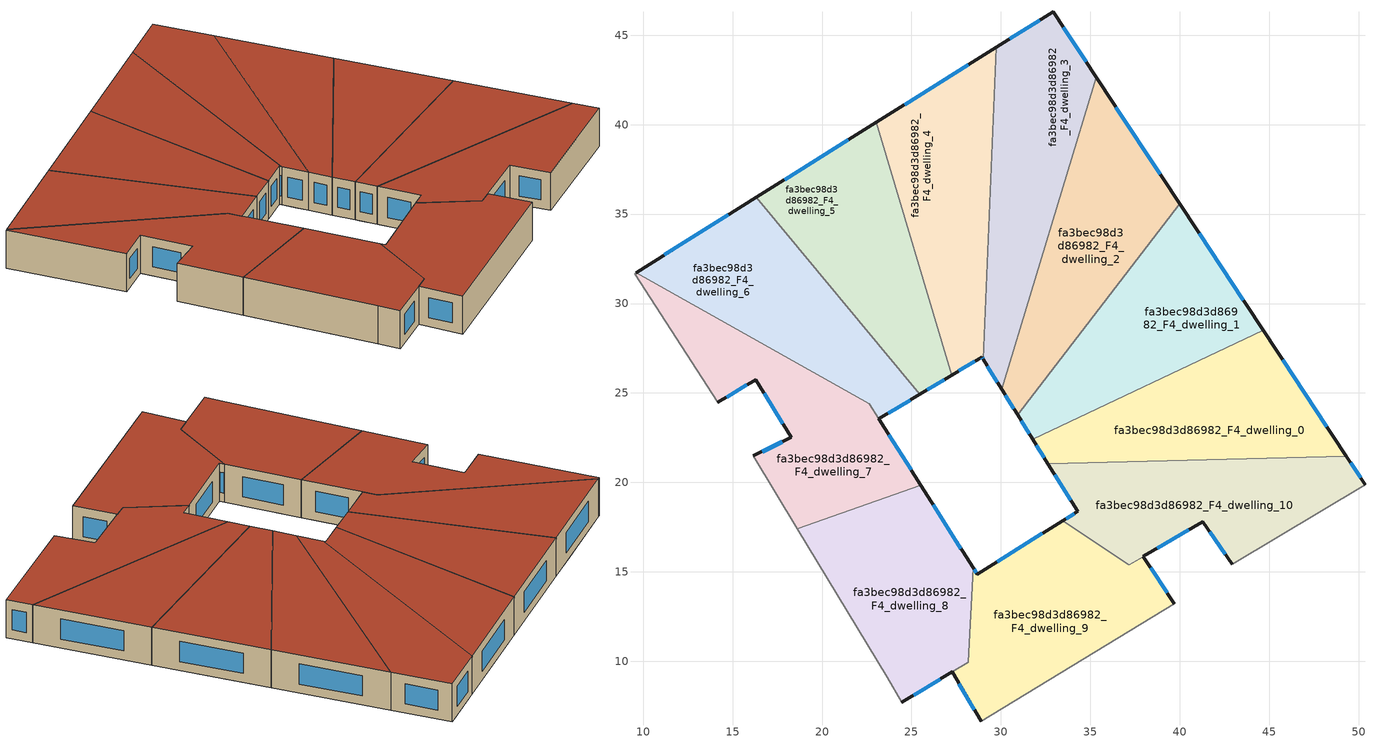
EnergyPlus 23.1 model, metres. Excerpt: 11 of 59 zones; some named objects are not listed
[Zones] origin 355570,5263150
fa3bec98d3d86982_F4_dwelling_0
 floor to fa3bec98d3d86982_F3_dwelling_10 (EU_floor_Construction): 45.52,27.2 49.31,21.46 32.63,21.05 31.95,22.15 z12
 floor to fa3bec98d3d86982_F3_dwelling_11 (EU_floor_Construction): 44.65,28.51 45.52,27.2 31.95,22.15 31.79,22.4 z12
 wall outside (EU_wall_Construction): 31.79,22.4 32.63,21.05 / 49.31,21.46 44.65,28.51 z12:15
 wall to fa3bec98d3d86982_F4_dwelling_1 (EU_wall_Construction): 44.65,28.51 31.79,22.4 z12:15
 wall to fa3bec98d3d86982_F4_dwelling_10 (EU_wall_Construction): 32.63,21.05 49.31,21.46 z12:15
 window (EU_Window_Construction): 31.98,22.08 32.43,21.37 / 48.21,23.12 45.74,26.86 z12.7:14.3
 roof outside (EU_roof_Construction): 49.31,21.46 44.65,28.51 31.79,22.4 32.63,21.05 z15
fa3bec98d3d86982_F4_dwelling_1
 floor to fa3bec98d3d86982_F3_dwelling_11 (EU_floor_Construction): 41.25,33.67 44.65,28.51 31.79,22.4 31.16,23.41 z12
 floor to fa3bec98d3d86982_F3_dwelling_0 (EU_floor_Construction): 39.99,35.57 41.25,33.67 31.16,23.41 30.93,23.78 z12
 wall outside (EU_wall_Construction): 30.93,23.78 31.79,22.4 / 44.65,28.51 39.99,35.57 z12:15
 wall to fa3bec98d3d86982_F4_dwelling_2 (EU_wall_Construction): 39.99,35.57 30.93,23.78 z12:15
 window (EU_Window_Construction): 31.13,23.46 31.58,22.72 / 43.56,30.17 41.09,33.92 z12.7:14.3
 roof outside (EU_roof_Construction): 44.65,28.51 39.99,35.57 30.93,23.78 31.79,22.4 z15
fa3bec98d3d86982_F4_dwelling_10
 floor to fa3bec98d3d86982_F3_dwelling_9 (EU_floor_Construction): 49.78,20.74 50.35,19.88 42.92,15.43 41.28,17.8 37.16,15.4 33.44,17.86 34.29,18.38 32.71,20.92 z12
 floor to fa3bec98d3d86982_F3_dwelling_10 (EU_floor_Construction): 49.31,21.46 49.78,20.74 32.71,20.92 32.63,21.05 z12
 wall outside (EU_wall_Construction): 32.63,21.05 34.29,18.38 33.44,17.86 / 50.35,19.88 49.31,21.46 / 37.96,15.86 41.28,17.8 42.92,15.43 z12:15
 wall adiabatic (EU_wall_Construction): 42.92,15.43 50.35,19.88 z12:15
 wall to fa3bec98d3d86982_F4_dwelling_9 (EU_wall_Construction): 33.44,17.86 37.16,15.4 37.95,15.86 z12:15
 window (EU_Window_Construction): 34.09,18.26 33.64,17.98 / 33.02,20.43 33.9,19.01 / 50.1,20.25 49.55,21.09 / 41.66,17.24 42.53,15.99 / 38.74,16.32 40.5,17.34 z12.7:14.3
 roof outside (EU_roof_Construction): 50.35,19.88 49.31,21.46 32.63,21.05 34.29,18.38 33.44,17.86 37.16,15.4 41.28,17.8 42.92,15.43 z15
fa3bec98d3d86982_F4_dwelling_2
 floor adiabatic (EU_floor_Construction): 35.33,42.64 39.99,35.57 30.93,23.78 30.04,25.21 z12
 wall outside (EU_wall_Construction): 30.04,25.21 30.93,23.78 / 39.99,35.57 35.33,42.64 z12:15
 wall to fa3bec98d3d86982_F4_dwelling_3 (EU_wall_Construction): 35.33,42.64 30.04,25.21 z12:15
 window (EU_Window_Construction): 30.25,24.87 30.72,24.12 / 38.9,37.23 36.42,40.98 z12.7:14.3
 roof outside (EU_roof_Construction): 30.93,23.78 39.99,35.57 35.33,42.64 30.04,25.21 z15
fa3bec98d3d86982_F4_dwelling_3
 floor to fa3bec98d3d86982_F3_dwelling_1 (EU_floor_Construction): 32.91,46.31 35.33,42.64 30.04,25.21 29.53,26.03 32.61,46.12 z12
 floor to fa3bec98d3d86982_F3_dwelling_2 (EU_floor_Construction): 32.61,46.12 29.53,26.03 29,26.87 29.74,44.32 z12
 wall outside (EU_wall_Construction): 29,26.87 30.04,25.21 / 35.33,42.64 32.91,46.31 29.74,44.33 z12:15
 wall to fa3bec98d3d86982_F4_dwelling_4 (EU_wall_Construction): 29.74,44.33 29,26.87 z12:15
 window (EU_Window_Construction): 29.25,26.48 29.8,25.6 / 32.17,45.84 30.49,44.79 / 34.76,43.5 33.48,45.45 z12.7:14.3
 roof outside (EU_roof_Construction): 30.04,25.21 35.33,42.64 32.91,46.31 29.74,44.33 29,26.87 z15
fa3bec98d3d86982_F4_dwelling_4
 floor to fa3bec98d3d86982_F3_dwelling_2 (EU_floor_Construction): 29.74,44.32 29,26.87 28.92,27 28.17,26.55 26.52,42.31 z12
 floor to fa3bec98d3d86982_F3_dwelling_3 (EU_floor_Construction): 26.52,42.31 28.17,26.55 27.25,26 23.04,40.13 z12
 wall outside (EU_wall_Construction): 27.25,26 28.92,27 29,26.87 / 29.74,44.33 23.04,40.13 z12:15
 wall to fa3bec98d3d86982_F4_dwelling_5 (EU_wall_Construction): 23.04,40.13 27.25,26 z12:15
 window (EU_Window_Construction): 28.94,26.97 28.99,26.9 / 27.64,26.23 28.53,26.76 / 28.17,43.34 24.62,41.12 z12.7:14.3
 roof outside (EU_roof_Construction): 29,26.87 29.74,44.33 23.04,40.13 27.25,26 28.92,27 z15
fa3bec98d3d86982_F4_dwelling_5
 floor to fa3bec98d3d86982_F3_dwelling_3 (EU_floor_Construction): 23.04,40.13 27.25,26 26.54,25.57 20.38,38.46 z12
 floor to fa3bec98d3d86982_F3_dwelling_4 (EU_floor_Construction): 20.38,38.46 26.54,25.57 25.46,24.92 16.33,35.93 z12
 wall outside (EU_wall_Construction): 25.46,24.92 27.25,26 / 23.04,40.13 16.33,35.93 z12:15
 wall to fa3bec98d3d86982_F4_dwelling_6 (EU_wall_Construction): 16.33,35.93 25.46,24.92 z12:15
 window (EU_Window_Construction): 25.88,25.18 26.83,25.75 / 21.47,39.15 17.91,36.92 z12.7:14.3
 roof outside (EU_roof_Construction): 27.25,26 23.04,40.13 16.33,35.93 25.46,24.92 z15
fa3bec98d3d86982_F4_dwelling_6
 floor to fa3bec98d3d86982_F3_dwelling_4 (EU_floor_Construction): 16.33,35.93 25.46,24.92 24.89,24.58 14.22,34.62 z12
 floor to fa3bec98d3d86982_F3_dwelling_5 (EU_floor_Construction): 24.89,24.58 23.17,23.55 22.63,24.4 9.61,31.73 14.22,34.62 z12
 wall outside (EU_wall_Construction): 16.33,35.93 9.61,31.73 / 23.17,23.55 25.46,24.92 z12:15
 wall to fa3bec98d3d86982_F4_dwelling_7 (EU_wall_Construction): 9.61,31.73 22.63,24.4 23.17,23.55 z12:15
 window (EU_Window_Construction): 14.76,34.95 11.19,32.72 / 23.71,23.87 24.93,24.6 z12.7:14.3
 roof outside (EU_roof_Construction): 25.46,24.92 16.33,35.93 9.61,31.73 22.63,24.4 23.17,23.55 z15
fa3bec98d3d86982_F4_dwelling_7
 floor to fa3bec98d3d86982_F3_dwelling_5 (EU_floor_Construction): 22.63,24.4 23.21,23.49 17.32,26.18 17.17,26.09 16.84,26.24 16.35,25.95 16.51,25.69 16.38,25.62 16.3,25.74 14.18,24.47 9.52,31.67 9.61,31.73 z12
 floor to fa3bec98d3d86982_F3_dwelling_6 (EU_floor_Construction): 23.21,23.49 25.53,19.83 18.61,17.42 16.16,21.48 18.27,22.53 16.38,25.62 16.51,25.69 16.35,25.95 16.84,26.24 17.17,26.09 17.32,26.18 z12
 wall outside (EU_wall_Construction): 14.18,24.47 16.3,25.74 18.27,22.53 16.16,21.48 / 25.53,19.83 23.17,23.55 z12:15
 wall adiabatic (EU_wall_Construction): 9.61,31.73 9.52,31.67 14.18,24.47 / 16.16,21.48 18.61,17.42 z12:15
 wall to fa3bec98d3d86982_F4_dwelling_8 (EU_wall_Construction): 18.61,17.42 25.53,19.83 z12:15
 window (EU_Window_Construction): 17.78,22.28 16.66,21.72 / 16.77,24.99 17.81,23.28 / 14.68,24.77 15.81,25.45 / 24.98,20.71 23.73,22.68 z12.7:14.3
 roof outside (EU_roof_Construction): 25.53,19.83 22.63,24.4 9.61,31.73 9.52,31.67 14.18,24.47 16.3,25.74 18.27,22.53 16.16,21.48 18.61,17.42 z15
fa3bec98d3d86982_F4_dwelling_8
 floor to fa3bec98d3d86982_F3_dwelling_6 (EU_floor_Construction): 25.53,19.83 25.91,19.24 19.76,15.52 18.61,17.42 z12
 floor to fa3bec98d3d86982_F3_dwelling_7 (EU_floor_Construction): 25.91,19.24 28.45,15.22 28.17,9.96 24.45,7.71 23.64,9.12 19.76,15.52 z12
 wall outside (EU_wall_Construction): 24.45,7.71 27.27,9.4 / 28.45,15.22 25.53,19.83 z12:15
 wall adiabatic (EU_wall_Construction): 18.61,17.42 23.64,9.12 24.45,7.71 z12:15
 wall to fa3bec98d3d86982_F4_dwelling_9 (EU_wall_Construction): 27.27,9.41 28.17,9.95 / 28.17,9.96 28.45,15.22 z12:15
 window (EU_Window_Construction): 25.11,8.1 26.6,9 / 27.77,16.3 26.21,18.75 z12.7:14.3
 roof outside (EU_roof_Construction): 28.17,9.95 28.45,15.22 25.53,19.83 18.61,17.42 23.64,9.12 24.45,7.71 z15
fa3bec98d3d86982_F4_dwelling_9
 floor to fa3bec98d3d86982_F3_dwelling_7 (EU_floor_Construction): 28.8,14.96 28.88,6.68 27.27,9.41 28.17,9.95 28.45,15.22 28.67,14.87 z12
 floor to fa3bec98d3d86982_F3_dwelling_8 (EU_floor_Construction): 37.95,15.86 39.7,13.22 28.9,6.65 28.88,6.68 28.8,14.96 33.33,17.79 36.96,15.28 z12
 floor to fa3bec98d3d86982_F3_dwelling_9 (EU_floor_Construction): 37.16,15.4 36.96,15.28 33.33,17.79 33.44,17.86 z12
 wall outside (EU_wall_Construction): 33.44,17.86 28.67,14.87 28.45,15.22 / 39.7,13.22 37.95,15.86 / 27.27,9.41 28.9,6.65 z12:15
 wall adiabatic (EU_wall_Construction): 28.9,6.65 39.7,13.22 z12:15
 window (EU_Window_Construction): 28.62,14.96 28.5,15.14 / 32.32,17.16 29.79,15.57 / 39.29,13.84 38.36,15.24 / 27.65,8.76 28.51,7.3 z12.7:14.3
 roof outside (EU_roof_Construction): 39.7,13.22 37.95,15.86 37.16,15.4 33.44,17.86 28.67,14.87 28.45,15.22 28.17,9.95 27.27,9.41 28.9,6.65 z15
[Building]
EU S2 Campaign: North Axis=0; Terrain=City; Solar Distribution=FullExterior
[Site:Location]
Budapest.Ferenc.Liszt.Intl.AP: Latitude=47.437; Longitude=19.256; Time Zone=1; Elevation=185
[SizingPeriod:WeatherFileDays]
AnnualSizingPeriod: Begin Month=1; Begin Day of Month=1; End Month=12; End Day of Month=31; Day of Week for Start Day=Monday; Use Weather File Daylight Saving Period=No; Use Weather File Rain and Snow Indicators=No
[MATERIAL]
EU_InternalMass_Material: Roughness=MediumRough; Thickness=0.1; Conductivity=1; Density=1800; Specific Heat=900; Thermal Absorptance=0.9; Solar Absorptance=0.7; Visible Absorptance=0.7
[MATERIAL:NOMASS] Roughness=MediumRough; Thermal Absorptance=0.9; Solar Absorptance=0.7; Visible Absorptance=0.7
Name | Thermal Resistance
EU_wall_NoMass | 0.832559
EU_roof_NoMass | 1.39638
EU_floor_NoMass | 0.872794
[WINDOWMATERIAL:SIMPLEGLAZINGSYSTEM]
EU_Window_SimpleGlazing: UFactor=2.79869; Solar Heat Gain Coefficient=0.75; Visible Transmittance=0.75
[CONSTRUCTION]
EU_wall_Construction: EU_wall_NoMass
EU_roof_Construction: EU_roof_NoMass
EU_floor_Construction: EU_floor_NoMass
EU_Window_Construction: EU_Window_SimpleGlazing
EU_InternalMass_Construction: EU_InternalMass_Material
[ZONE] Type=1; Multiplier=1; Ceiling Height=autocalculate; Floor Area=autocalculate; Part of Total Floor Area=Yes
Name | Volume
fa3bec98d3d86982_F4_dwelling_0 | 213.047
fa3bec98d3d86982_F4_dwelling_1 | 213.006
fa3bec98d3d86982_F4_dwelling_10 | 210.151
fa3bec98d3d86982_F4_dwelling_2 | 213.015
fa3bec98d3d86982_F4_dwelling_3 | 213.026
fa3bec98d3d86982_F4_dwelling_4 | 213.052
fa3bec98d3d86982_F4_dwelling_5 | 212.995
fa3bec98d3d86982_F4_dwelling_6 | 213.846
fa3bec98d3d86982_F4_dwelling_7 | 212.225
fa3bec98d3d86982_F4_dwelling_8 | 210.462
fa3bec98d3d86982_F4_dwelling_9 | 218.433
[INTERNALMASS] Construction=EU_InternalMass_Construction
Name | Zone or ZoneList | Surface Area
fa3bec98d3d86982_F4_dwelling_0_EU_InternalMass | fa3bec98d3d86982_F4_dwelling_0 | 71.0156
fa3bec98d3d86982_F4_dwelling_1_EU_InternalMass | fa3bec98d3d86982_F4_dwelling_1 | 71.0019
fa3bec98d3d86982_F4_dwelling_2_EU_InternalMass | fa3bec98d3d86982_F4_dwelling_2 | 71.0049
fa3bec98d3d86982_F4_dwelling_3_EU_InternalMass | fa3bec98d3d86982_F4_dwelling_3 | 71.0089
fa3bec98d3d86982_F4_dwelling_4_EU_InternalMass | fa3bec98d3d86982_F4_dwelling_4 | 71.0172
fa3bec98d3d86982_F4_dwelling_5_EU_InternalMass | fa3bec98d3d86982_F4_dwelling_5 | 70.9981
fa3bec98d3d86982_F4_dwelling_6_EU_InternalMass | fa3bec98d3d86982_F4_dwelling_6 | 71.2823
fa3bec98d3d86982_F4_dwelling_7_EU_InternalMass | fa3bec98d3d86982_F4_dwelling_7 | 70.742
fa3bec98d3d86982_F4_dwelling_8_EU_InternalMass | fa3bec98d3d86982_F4_dwelling_8 | 70.167
fa3bec98d3d86982_F4_dwelling_9_EU_InternalMass | fa3bec98d3d86982_F4_dwelling_9 | 72.8117
fa3bec98d3d86982_F4_dwelling_10_EU_InternalMass | fa3bec98d3d86982_F4_dwelling_10 | 70.0531
[OTHEREQUIPMENT] Fuel Type=Electricity; Design Level Calculation Method=Watts/Area; Power per Zone Floor Area=1; Fraction Latent=0; Fraction Radiant=0; Fraction Lost=0; Carbon Dioxide Generation Rate=0; EndUse Subcategory=EU_Step8_InternalGains
Name | Zone or ZoneList or Space or SpaceList | Schedule
EU_Step8_InternalGain_fa3bec98d3d86982_F4_dwelling_0_f000 | fa3bec98d3d86982_F4_dwelling_0 | EU_Step8_GainSchedule_fa3bec98d3d86982_F4_dwelling_0_f000
EU_Step8_InternalGain_fa3bec98d3d86982_F4_dwelling_1_f000 | fa3bec98d3d86982_F4_dwelling_1 | EU_Step8_GainSchedule_fa3bec98d3d86982_F4_dwelling_1_f000
EU_Step8_InternalGain_fa3bec98d3d86982_F4_dwelling_2_f000 | fa3bec98d3d86982_F4_dwelling_2 | EU_Step8_GainSchedule_fa3bec98d3d86982_F4_dwelling_2_f000
EU_Step8_InternalGain_fa3bec98d3d86982_F4_dwelling_3_f000 | fa3bec98d3d86982_F4_dwelling_3 | EU_Step8_GainSchedule_fa3bec98d3d86982_F4_dwelling_3_f000
EU_Step8_InternalGain_fa3bec98d3d86982_F4_dwelling_4_f000 | fa3bec98d3d86982_F4_dwelling_4 | EU_Step8_GainSchedule_fa3bec98d3d86982_F4_dwelling_4_f000
EU_Step8_InternalGain_fa3bec98d3d86982_F4_dwelling_5_f000 | fa3bec98d3d86982_F4_dwelling_5 | EU_Step8_GainSchedule_fa3bec98d3d86982_F4_dwelling_5_f000
EU_Step8_InternalGain_fa3bec98d3d86982_F4_dwelling_6_f000 | fa3bec98d3d86982_F4_dwelling_6 | EU_Step8_GainSchedule_fa3bec98d3d86982_F4_dwelling_6_f000
EU_Step8_InternalGain_fa3bec98d3d86982_F4_dwelling_7_f000 | fa3bec98d3d86982_F4_dwelling_7 | EU_Step8_GainSchedule_fa3bec98d3d86982_F4_dwelling_7_f000
EU_Step8_InternalGain_fa3bec98d3d86982_F4_dwelling_8_f000 | fa3bec98d3d86982_F4_dwelling_8 | EU_Step8_GainSchedule_fa3bec98d3d86982_F4_dwelling_8_f000
EU_Step8_InternalGain_fa3bec98d3d86982_F4_dwelling_9_f000 | fa3bec98d3d86982_F4_dwelling_9 | EU_Step8_GainSchedule_fa3bec98d3d86982_F4_dwelling_9_f000
EU_Step8_InternalGain_fa3bec98d3d86982_F4_dwelling_10_f000 | fa3bec98d3d86982_F4_dwelling_10 | EU_Step8_GainSchedule_fa3bec98d3d86982_F4_dwelling_10_f000
[ZONEVENTILATION:DESIGNFLOWRATE] Schedule=EU_AlwaysOn; Design Flow Rate Calculation Method=AirChanges/Hour; Air Changes per Hour=0.475469; Ventilation Type=Natural; Fan Pressure Rise=0; Fan Total Efficiency=1; Constant Term Coefficient=1; Temperature Term Coefficient=0; Velocity Term Coefficient=0; Velocity Squared Term Coefficient=0; Minimum Indoor Temperature=-100; Maximum Indoor Temperature=100; Delta Temperature=-100; Minimum Outdoor Temperature=-100; Maximum Outdoor Temperature=100; Maximum Wind Speed=40
Name | Zone or ZoneList or Space or SpaceList
EU_ConstantAir_fa3bec98d3d86982_F4_dwelling_0 | fa3bec98d3d86982_F4_dwelling_0
EU_ConstantAir_fa3bec98d3d86982_F4_dwelling_1 | fa3bec98d3d86982_F4_dwelling_1
EU_ConstantAir_fa3bec98d3d86982_F4_dwelling_2 | fa3bec98d3d86982_F4_dwelling_2
EU_ConstantAir_fa3bec98d3d86982_F4_dwelling_3 | fa3bec98d3d86982_F4_dwelling_3
EU_ConstantAir_fa3bec98d3d86982_F4_dwelling_4 | fa3bec98d3d86982_F4_dwelling_4
EU_ConstantAir_fa3bec98d3d86982_F4_dwelling_5 | fa3bec98d3d86982_F4_dwelling_5
EU_ConstantAir_fa3bec98d3d86982_F4_dwelling_6 | fa3bec98d3d86982_F4_dwelling_6
EU_ConstantAir_fa3bec98d3d86982_F4_dwelling_7 | fa3bec98d3d86982_F4_dwelling_7
EU_ConstantAir_fa3bec98d3d86982_F4_dwelling_8 | fa3bec98d3d86982_F4_dwelling_8
EU_ConstantAir_fa3bec98d3d86982_F4_dwelling_9 | fa3bec98d3d86982_F4_dwelling_9
EU_ConstantAir_fa3bec98d3d86982_F4_dwelling_10 | fa3bec98d3d86982_F4_dwelling_10
[HVACTEMPLATE:ZONE:IDEALLOADSAIRSYSTEM] System Availability Schedule=EU_AlwaysOn; Maximum Heating Supply Air Temperature=50; Minimum Cooling Supply Air Temperature=13; Maximum Heating Supply Air Humidity Ratio=0.0156; Minimum Cooling Supply Air Humidity Ratio=0.0077; Heating Limit=NoLimit; Cooling Limit=NoLimit; Heating Availability Schedule=EU_AlwaysOn; Cooling Availability Schedule=EU_CoolingOff; Dehumidification Control Type=ConstantSensibleHeatRatio; Cooling Sensible Heat Ratio=0.7; Dehumidification Setpoint=60; Humidification Control Type=None; Humidification Setpoint=30; Outdoor Air Method=None; Outdoor Air Flow Rate per Person=0.00944; Outdoor Air Flow Rate per Zone Floor Area=0; Outdoor Air Flow Rate per Zone=0; Demand Controlled Ventilation Type=None; Outdoor Air Economizer Type=NoEconomizer; Heat Recovery Type=None; Sensible Heat Recovery Effectiveness=0.7; Latent Heat Recovery Effectiveness=0.65
Name | Template Thermostat
fa3bec98d3d86982_F4_dwelling_0 | EU_HeatOnly_fa3bec98d3d86982_F4_dwelling_0
fa3bec98d3d86982_F4_dwelling_1 | EU_HeatOnly_fa3bec98d3d86982_F4_dwelling_1
fa3bec98d3d86982_F4_dwelling_2 | EU_HeatOnly_fa3bec98d3d86982_F4_dwelling_2
fa3bec98d3d86982_F4_dwelling_3 | EU_HeatOnly_fa3bec98d3d86982_F4_dwelling_3
fa3bec98d3d86982_F4_dwelling_4 | EU_HeatOnly_fa3bec98d3d86982_F4_dwelling_4
fa3bec98d3d86982_F4_dwelling_5 | EU_HeatOnly_fa3bec98d3d86982_F4_dwelling_5
fa3bec98d3d86982_F4_dwelling_6 | EU_HeatOnly_fa3bec98d3d86982_F4_dwelling_6
fa3bec98d3d86982_F4_dwelling_7 | EU_HeatOnly_fa3bec98d3d86982_F4_dwelling_7
fa3bec98d3d86982_F4_dwelling_8 | EU_HeatOnly_fa3bec98d3d86982_F4_dwelling_8
fa3bec98d3d86982_F4_dwelling_9 | EU_HeatOnly_fa3bec98d3d86982_F4_dwelling_9
fa3bec98d3d86982_F4_dwelling_10 | EU_HeatOnly_fa3bec98d3d86982_F4_dwelling_10
[SIZING:ZONE] Zone Cooling Design Supply Air Temperature Input Method=SupplyAirTemperature; Zone Cooling Design Supply Air Temperature=13; Zone Heating Design Supply Air Temperature Input Method=SupplyAirTemperature; Zone Heating Design Supply Air Temperature=50; Zone Cooling Design Supply Air Humidity Ratio=0.008; Zone Heating Design Supply Air Humidity Ratio=0.008; Cooling Design Air Flow Method=DesignDay; Cooling Design Air Flow Rate=0; Cooling Minimum Air Flow per Zone Floor Area=0.000762; Cooling Minimum Air Flow=0; Cooling Minimum Air Flow Fraction=0.2; Heating Design Air Flow Method=DesignDay; Heating Design Air Flow Rate=0; Heating Maximum Air Flow per Zone Floor Area=0.002032; Heating Maximum Air Flow=0.141576; Heating Maximum Air Flow Fraction=0.3; Account for Dedicated Outdoor Air System=No; Dedicated Outdoor Air System Control Strategy=NeutralSupplyAir; Dedicated Outdoor Air Low Setpoint Temperature for Design=autosize; Dedicated Outdoor Air High Setpoint Temperature for Design=autosize; Zone Load Sizing Method=Sensible Load Only No Latent Load; Zone Latent Cooling Design Supply Air Humidity Ratio Input Method=HumidityRatioDifference; Zone Cooling Design Supply Air Humidity Ratio Difference=0.005; Zone Latent Heating Design Supply Air Humidity Ratio Input Method=HumidityRatioDifference; Zone Humidification Design Supply Air Humidity Ratio Difference=0.005
fa3bec98d3d86982_F4_dwelling_0; fa3bec98d3d86982_F4_dwelling_1; fa3bec98d3d86982_F4_dwelling_2; fa3bec98d3d86982_F4_dwelling_3; fa3bec98d3d86982_F4_dwelling_4; fa3bec98d3d86982_F4_dwelling_5; fa3bec98d3d86982_F4_dwelling_6; fa3bec98d3d86982_F4_dwelling_7; fa3bec98d3d86982_F4_dwelling_8; fa3bec98d3d86982_F4_dwelling_9; fa3bec98d3d86982_F4_dwelling_10
[SCHEDULE:CONSTANT]
Name | Hourly Value
EU_AlwaysOn | 1
EU_CoolingOff | 0
[SCHEDULE:FILE] Column Number=1; Rows to Skip at Top=0; Number of Hours of Data=8760; Column Separator=Comma; Interpolate to Timestep=No; Minutes per Item=60; Adjust Schedule for Daylight Savings=Yes
Name | File
EU_Step8_GainSchedule_fa3bec98d3d86982_F4_dwelling_0_f000 | ../../schedules/fa3bec98d3d86982/fa3bec98d3d86982_F4_dwelling_0_f000_gain.csv
EU_Step8_GainSchedule_fa3bec98d3d86982_F4_dwelling_1_f000 | ../../schedules/fa3bec98d3d86982/fa3bec98d3d86982_F4_dwelling_1_f000_gain.csv
EU_Step8_GainSchedule_fa3bec98d3d86982_F4_dwelling_2_f000 | ../../schedules/fa3bec98d3d86982/fa3bec98d3d86982_F4_dwelling_2_f000_gain.csv
EU_Step8_GainSchedule_fa3bec98d3d86982_F4_dwelling_3_f000 | ../../schedules/fa3bec98d3d86982/fa3bec98d3d86982_F4_dwelling_3_f000_gain.csv
EU_Step8_GainSchedule_fa3bec98d3d86982_F4_dwelling_4_f000 | ../../schedules/fa3bec98d3d86982/fa3bec98d3d86982_F4_dwelling_4_f000_gain.csv
EU_Step8_GainSchedule_fa3bec98d3d86982_F4_dwelling_5_f000 | ../../schedules/fa3bec98d3d86982/fa3bec98d3d86982_F4_dwelling_5_f000_gain.csv
EU_Step8_GainSchedule_fa3bec98d3d86982_F4_dwelling_6_f000 | ../../schedules/fa3bec98d3d86982/fa3bec98d3d86982_F4_dwelling_6_f000_gain.csv
EU_Step8_GainSchedule_fa3bec98d3d86982_F4_dwelling_7_f000 | ../../schedules/fa3bec98d3d86982/fa3bec98d3d86982_F4_dwelling_7_f000_gain.csv
EU_Step8_GainSchedule_fa3bec98d3d86982_F4_dwelling_8_f000 | ../../schedules/fa3bec98d3d86982/fa3bec98d3d86982_F4_dwelling_8_f000_gain.csv
EU_Step8_GainSchedule_fa3bec98d3d86982_F4_dwelling_9_f000 | ../../schedules/fa3bec98d3d86982/fa3bec98d3d86982_F4_dwelling_9_f000_gain.csv
EU_Step8_GainSchedule_fa3bec98d3d86982_F4_dwelling_10_f000 | ../../schedules/fa3bec98d3d86982/fa3bec98d3d86982_F4_dwelling_10_f000_gain.csv
